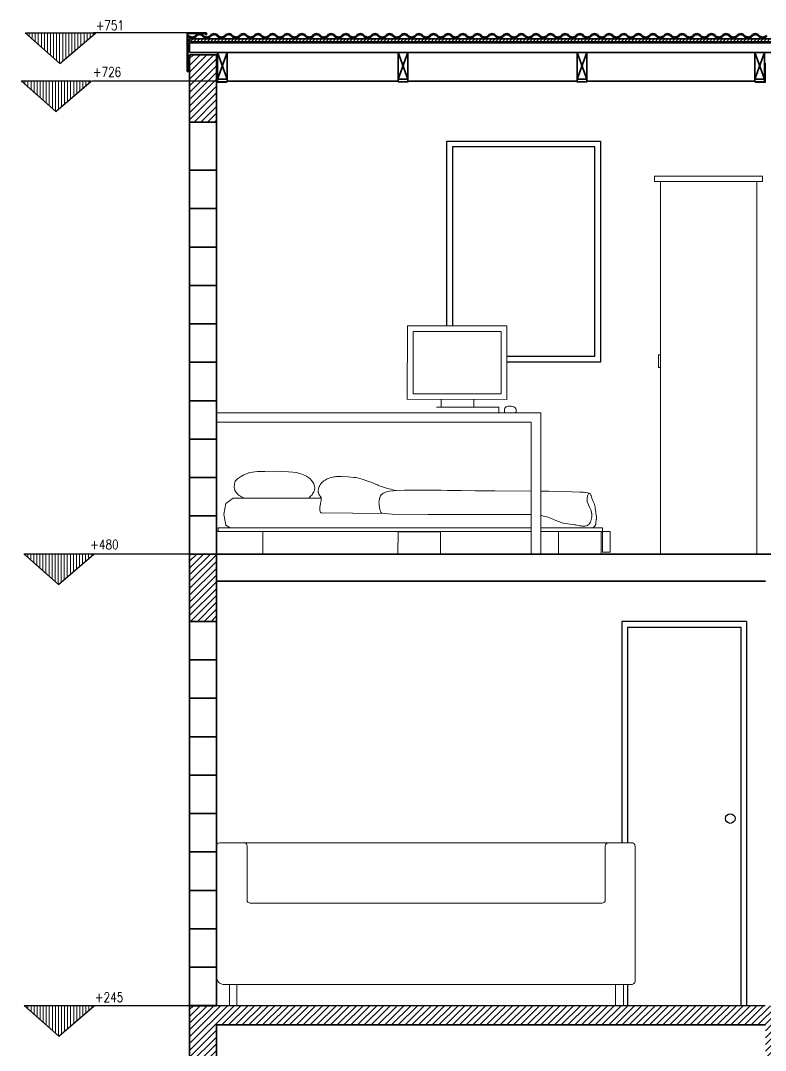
# Model space of a CAD drawing. Header units: metres. Extents: x -63 to 10476, y -9 to 13.
# Drawn here: x -49.23 to -45.35, y 7.12 to 12.48 of the extents above; entities that cross this region are included whole.
import ezdxf

# ---------------------------------------------------------------- set-up
doc = ezdxf.new("R2010")
doc.units = ezdxf.units.M
doc.header["$LTSCALE"] = 5
doc.header["$MEASUREMENT"] = 0
doc.layers.get('0').update_dxf_attribs({"color": 253})
for name, color, linetype, lineweight in [('A-ANNO-NOTE', 7, 'Continuous', 35), ('A-DOOR-FULL', 181, 'Continuous', 25), ('A-ELEV-MBE1', 7, 'Continuous', 35), ('A-ELEV-PATT', 255, 'Continuous', 18), ('A-FURN', 253, 'Continuous', 18), ('A-GLAZ-FULL', 4, 'Continuous', 25), ('A-SECT-MCUT', 7, 'Continuous', 35), ('A-SECT-PATT', 8, 'Continuous', 18)]:
    doc.layers.add(name, color=color, linetype=linetype, lineweight=lineweight)
doc.layers.add('quote', color=3, linetype='Continuous')
doc.styles.add('E-ROMANS', font='romans.shx', dxfattribs={"width": 0.8})
pattern_1 = [(45, (-50.12109, 3.721465), (-0.01767767, 0.01767767), [])]

# ---------------------------------------------------------------- blocks, each defined once
blk = doc.blocks.new('A$C62C575BC')
for points in [[(-84.36, 309.16), (-16.64, 309.16), (-16.64, 305.85), (-84.36, 305.85)], [(-20.19, 72.68), (-80.8, 72.68), (-80.8, 305.85), (-20.19, 305.85)]]:
    blk.add_lwpolyline(points, close=True)
blk.add_lwpolyline([(-80.8, 189.36), (-82, 189.36), (-82, 197.32), (-80.8, 197.32)])

msp = doc.modelspace()

# ---------------------------------------------------------------- hatches: boundary and pattern name
at = {"layer": 'A-ELEV-PATT'}
h = msp.add_hatch(dxfattribs=at)
h.set_pattern_fill('ANSI31', color=256, scale=0.005, angle=225, style=0)
h.set_pattern_definition([(270, (155.45821, -119.410005), (0.015875, -4e-17), [])])
h.paths.add_polyline_path([(-49.2092, 12.4136), (-49.0252, 12.255), (-48.8412, 12.4136)])
h = msp.add_hatch(dxfattribs=at)
h.set_pattern_fill('ANSI31', color=256, scale=0.005, angle=225, style=0)
h.set_pattern_definition([(270, (155.436315, -119.659766), (0.015875, -4e-17), [])])
h.paths.add_polyline_path([(-49.231, 12.1638), (-49.047, 12.0053), (-48.863, 12.1638)])
h = msp.add_hatch(dxfattribs=at)
h.set_pattern_fill('ANSI31', color=256, scale=0.005, angle=225, style=0)
h.set_pattern_definition([(270, (155.4506, -122.122308), (0.015875, -4e-17), [])])
h.paths.add_polyline_path([(-49.2168, 9.7013), (-49.0328, 9.5427), (-48.8488, 9.7013)])
h = msp.add_hatch(dxfattribs=at)
h.set_pattern_fill('ANSI31', color=256, scale=0.005, angle=225, style=0)
h.set_pattern_definition([(270, (155.452127, -124.473086), (0.015875, -4e-17), [])])
h.paths.add_polyline_path([(-49.2152, 7.3505), (-49.0312, 7.1919), (-48.8472, 7.3505)])
at = {"layer": 'A-SECT-PATT'}
h = msp.add_hatch(dxfattribs=at)
h.set_pattern_fill('ANSI31', color=256, scale=0.1, style=0)
h.set_pattern_definition([(45, (-68.793885, -5.674175), (-0.008838835, 0.008838835), [])])
h.paths.add_polyline_path([(-42.2197, 12.3828), (-48.3504, 12.3828), (-48.3504, 12.3678), (-42.2197, 12.3678)])
h = msp.add_hatch(dxfattribs=at)
h.set_pattern_fill('ANSI31', color=256, scale=0.2, style=0)
h.set_pattern_definition(pattern_1)
h.paths.add_polyline_path([(-48.2104, 12.2997), (-48.3504, 12.2997), (-48.3504, 11.9497), (-48.2104, 11.9497)])
h = msp.add_hatch(dxfattribs=at)
h.set_pattern_fill('ANSI31', color=256, scale=0.2, style=0)
h.set_pattern_definition(pattern_1)
h.paths.add_polyline_path([(-48.2104, 9.7012), (-48.3504, 9.7012), (-48.3504, 9.3512), (-48.2104, 9.3512)])
h = msp.add_hatch(dxfattribs=at)
h.set_pattern_fill('ANSI31', color=256, scale=0.2, style=0)
h.set_pattern_definition(pattern_1)
h.paths.add_polyline_path([(-48.2104, 7.2506), (-45.3503, 7.2506), (-45.3503, 7.0006), (-45.2003, 7.0006), (-45.2003, 7.2506), (-42.3579, 7.2506), (-42.3579, 7.0006), (-42.2079, 7.0006), (-42.2079, 7.3506), (-42.3579, 7.3506), (-47.0134, 7.3506), (-48.3504, 7.3506), (-48.3504, 7.0006), (-48.2104, 7.0006)])

# ---------------------------------------------------------------- linework, layer by layer
at = {"layer": 'A-ANNO-NOTE'}
msp.add_line((-48.3504, 12.3631), (-48.3504, 12.3131), dxfattribs=at)
at = {"layer": 'A-DOOR-FULL'}
for p, q in [((-45.4499, 9.3512), (-46.0999, 9.3512)), ((-46.0999, 9.3512), (-46.0997, 8.1988)), ((-45.4499, 9.3512), (-45.4499, 7.3512)), ((-46.0999, 9.3212), (-46.0999, 9.3212)), ((-46.0699, 9.3212), (-45.4799, 9.3212)), ((-46.0699, 9.3212), (-46.0699, 8.1988)), ((-45.4799, 9.3212), (-45.4795, 7.3512)), ((-46.0695, 7.4613), (-46.0695, 7.3511))]:
    msp.add_line(p, q, dxfattribs=at)
msp.add_circle((-45.5344, 8.3251), 0.025, dxfattribs=at)
at = {"layer": 'A-ELEV-MBE1'}
for p, q in [((-48.3562, 12.4016), (-48.3601, 12.3984)), ((-48.3504, 12.3828), (-42.2198, 12.3828)), ((-48.3504, 12.3678), (-48.3504, 12.3828)), ((-48.2661, 12.4039), (-48.2631, 12.4039)), ((-47.2894, 12.4016), (-47.2933, 12.3984)), ((-47.2513, 12.4016), (-47.2475, 12.3984)), ((-46.6798, 12.4016), (-46.6837, 12.3984)), ((-45.613, 12.4016), (-45.6169, 12.3984)), ((-45.5749, 12.4016), (-45.5711, 12.3984)), ((-48.3504, 12.3678), (-45.2107, 12.3678)), ((-48.3504, 12.3631), (-45.2107, 12.3631)), ((-48.3501, 12.3131), (-45.2107, 12.3131)), ((-48.2061, 12.2575), (-48.2061, 12.3131)), ((-45.356, 12.1592), (-45.356, 12.3131)), ((-45.3547, 12.3131), (-42.2197, 12.3131)), ((-48.3561, 12.2169), (-48.3561, 12.2269)), ((-48.3531, 12.2269), (-48.3561, 12.2269)), ((-48.3531, 12.2139), (-48.3531, 12.2269)), ((-48.2056, 12.2575), (-48.2104, 12.2575)), ((-45.356, 12.2075), (-45.3517, 12.2075)), ((-48.1604, 12.1575), (-48.1604, 12.1592)), ((-48.1556, 12.1632), (-47.2635, 12.1632)), ((-47.2135, 12.1632), (-46.3322, 12.1632)), ((-46.2822, 12.1632), (-45.406, 12.1632)), ((-48.2104, 9.7006), (-45.3505, 9.7008)), ((-45.3124, 9.7008), (-45.9986, 9.7008)), ((-48.2104, 9.5606), (-45.3505, 9.5608))]:
    msp.add_line(p, q, dxfattribs=at)
for points in [[(-48.3531, 12.2139), (-48.3631, 12.2139), (-48.3631, 12.4139), (-48.2631, 12.4139), (-48.2631, 12.4039)], [(-48.3561, 12.2169), (-48.3601, 12.2169), (-48.3601, 12.4109), (-48.2661, 12.4109), (-48.2661, 12.4039)], [(-48.2104, 12.2575), (-48.2104, 12.1575), (-48.1604, 12.1575)], [(-45.3517, 12.2575), (-45.3517, 12.1575), (-45.4017, 12.1575)], [(-48.2056, 12.173), (-48.2056, 12.1592), (-48.1556, 12.1592), (-48.1556, 12.173)], [(-47.2635, 12.173), (-47.2635, 12.1592), (-47.2135, 12.1592), (-47.2135, 12.173)], [(-46.3322, 12.173), (-46.3322, 12.1592), (-46.2822, 12.1592), (-46.2822, 12.173)], [(-45.406, 12.173), (-45.406, 12.1592), (-45.356, 12.1592), (-45.356, 12.173)]]:
    msp.add_lwpolyline(points, dxfattribs=at)
for centre, radius, start, end in [((-48.3372, 12.4172), 0.0297, 219.4241, 320.5759), ((-48.3372, 12.4172), 0.0247, 219.4241, 320.5759), ((-48.2991, 12.3859), 0.0247, 39.4241, 140.5759), ((-48.2991, 12.3859), 0.0197, 39.4241, 140.5759), ((-48.261, 12.4172), 0.0297, 219.4241, 320.5759), ((-48.261, 12.4172), 0.0247, 219.4241, 320.5759), ((-48.2229, 12.3859), 0.0247, 39.4241, 140.5759), ((-48.2229, 12.3859), 0.0197, 39.4241, 140.5759), ((-48.1848, 12.4172), 0.0297, 219.4241, 320.5759), ((-48.1848, 12.4172), 0.0247, 219.4241, 320.5759), ((-48.1467, 12.3859), 0.0247, 39.4241, 140.5759), ((-48.1467, 12.3859), 0.0197, 39.4241, 140.5759), ((-48.1086, 12.4172), 0.0297, 219.4241, 320.5759), ((-48.1086, 12.4172), 0.0247, 219.4241, 320.5759), ((-48.0705, 12.3859), 0.0247, 39.4241, 140.5759), ((-48.0705, 12.3859), 0.0197, 39.4241, 140.5759), ((-48.0324, 12.4172), 0.0297, 219.4241, 320.5759), ((-48.0324, 12.4172), 0.0247, 219.4241, 320.5759), ((-47.9943, 12.3859), 0.0247, 39.4241, 140.5759), ((-47.9943, 12.3859), 0.0197, 39.4241, 140.5759), ((-47.9562, 12.4172), 0.0297, 219.4241, 320.5759), ((-47.9562, 12.4172), 0.0247, 219.4241, 320.5759), ((-47.9181, 12.3859), 0.0247, 39.4241, 140.5759), ((-47.9181, 12.3859), 0.0197, 39.4241, 140.5759), ((-47.88, 12.4172), 0.0297, 219.4241, 320.5759), ((-47.88, 12.4172), 0.0247, 219.4241, 320.5759), ((-47.8419, 12.3859), 0.0247, 39.4241, 140.5759), ((-47.8419, 12.3859), 0.0197, 39.4241, 140.5759), ((-47.8038, 12.4172), 0.0297, 219.4241, 320.5759), ((-47.8038, 12.4172), 0.0247, 219.4241, 320.5759), ((-47.7657, 12.3859), 0.0247, 39.4241, 140.5759), ((-47.7657, 12.3859), 0.0197, 39.4241, 140.5759), ((-47.7276, 12.4172), 0.0297, 219.4241, 320.5759), ((-47.7276, 12.4172), 0.0247, 219.4241, 320.5759), ((-47.6895, 12.3859), 0.0247, 39.4241, 140.5759), ((-47.6895, 12.3859), 0.0197, 39.4241, 140.5759), ((-47.6514, 12.4172), 0.0297, 219.4241, 320.5759), ((-47.6514, 12.4172), 0.0247, 219.4241, 320.5759), ((-47.6133, 12.3859), 0.0247, 39.4241, 140.5759), ((-47.6133, 12.3859), 0.0197, 39.4241, 140.5759), ((-47.5752, 12.4172), 0.0297, 219.4241, 320.5759), ((-47.5752, 12.4172), 0.0247, 219.4241, 320.5759), ((-47.5371, 12.3859), 0.0247, 39.4241, 140.5759), ((-47.5371, 12.3859), 0.0197, 39.4241, 140.5759), ((-47.499, 12.4172), 0.0297, 219.4241, 320.5759), ((-47.499, 12.4172), 0.0247, 219.4241, 320.5759), ((-47.4609, 12.3859), 0.0247, 39.4241, 140.5759), ((-47.4609, 12.3859), 0.0197, 39.4241, 140.5759), ((-47.4228, 12.4172), 0.0297, 219.4241, 320.5759), ((-47.4228, 12.4172), 0.0247, 219.4241, 320.5759), ((-47.3847, 12.3859), 0.0247, 39.4241, 140.5759), ((-47.3847, 12.3859), 0.0197, 39.4241, 140.5759), ((-47.3466, 12.4172), 0.0297, 219.4241, 320.5759), ((-47.3466, 12.4172), 0.0247, 219.4241, 320.5759), ((-47.3085, 12.3859), 0.0247, 39.4241, 140.5759), ((-47.3085, 12.3859), 0.0197, 39.4241, 140.5759), ((-47.2704, 12.4172), 0.0297, 219.4241, 320.5759), ((-47.2704, 12.4172), 0.0297, 219.4241, 320.5759), ((-47.2704, 12.4172), 0.0247, 219.4241, 320.5759), ((-47.2704, 12.4172), 0.0247, 219.4241, 320.5759), ((-47.2323, 12.3859), 0.0247, 39.4241, 140.5759), ((-47.2323, 12.3859), 0.0197, 39.4241, 140.5759), ((-47.1942, 12.4172), 0.0297, 219.4241, 320.5759), ((-47.1942, 12.4172), 0.0247, 219.4241, 320.5759), ((-47.1561, 12.3859), 0.0247, 39.4241, 140.5759), ((-47.1561, 12.3859), 0.0197, 39.4241, 140.5759), ((-47.118, 12.4172), 0.0297, 219.4241, 320.5759), ((-47.118, 12.4172), 0.0247, 219.4241, 320.5759), ((-47.0799, 12.3859), 0.0247, 39.4241, 140.5759), ((-47.0799, 12.3859), 0.0197, 39.4241, 140.5759), ((-47.0418, 12.4172), 0.0297, 219.4241, 320.5759), ((-47.0418, 12.4172), 0.0247, 219.4241, 320.5759), ((-47.0037, 12.3859), 0.0247, 39.4241, 140.5759), ((-47.0037, 12.3859), 0.0197, 39.4241, 140.5759), ((-46.9656, 12.4172), 0.0297, 219.4241, 320.5759), ((-46.9656, 12.4172), 0.0247, 219.4241, 320.5759), ((-46.9275, 12.3859), 0.0247, 39.4241, 140.5759), ((-46.9275, 12.3859), 0.0197, 39.4241, 140.5759), ((-46.8894, 12.4172), 0.0297, 219.4241, 320.5759), ((-46.8894, 12.4172), 0.0247, 219.4241, 320.5759), ((-46.8513, 12.3859), 0.0247, 39.4241, 140.5759), ((-46.8513, 12.3859), 0.0197, 39.4241, 140.5759), ((-46.8132, 12.4172), 0.0297, 219.4241, 320.5759), ((-46.8132, 12.4172), 0.0247, 219.4241, 320.5759), ((-46.7751, 12.3859), 0.0247, 39.4241, 140.5759), ((-46.7751, 12.3859), 0.0197, 39.4241, 140.5759), ((-46.737, 12.4172), 0.0297, 219.4241, 320.5759), ((-46.737, 12.4172), 0.0247, 219.4241, 320.5759), ((-46.6989, 12.3859), 0.0247, 39.4241, 140.5759), ((-46.6989, 12.3859), 0.0197, 39.4241, 140.5759), ((-46.6608, 12.4172), 0.0297, 219.4241, 320.5759), ((-46.6608, 12.4172), 0.0297, 219.4241, 320.5759), ((-46.6608, 12.4172), 0.0247, 219.4241, 320.5759), ((-46.6608, 12.4172), 0.0247, 219.4241, 320.5759), ((-46.6227, 12.3859), 0.0247, 39.4241, 140.5759), ((-46.6227, 12.3859), 0.0247, 39.4241, 140.5759), ((-46.6227, 12.3859), 0.0197, 39.4241, 140.5759), ((-46.6227, 12.3859), 0.0197, 39.4241, 140.5759), ((-46.5846, 12.4172), 0.0297, 219.4241, 320.5759), ((-46.5846, 12.4172), 0.0247, 219.4241, 320.5759), ((-46.5465, 12.3859), 0.0247, 39.4241, 140.5759), ((-46.5465, 12.3859), 0.0197, 39.4241, 140.5759), ((-46.5084, 12.4172), 0.0297, 219.4241, 320.5759), ((-46.5084, 12.4172), 0.0247, 219.4241, 320.5759), ((-46.4703, 12.3859), 0.0247, 39.4241, 140.5759), ((-46.4703, 12.3859), 0.0197, 39.4241, 140.5759), ((-46.4322, 12.4172), 0.0297, 219.4241, 320.5759), ((-46.4322, 12.4172), 0.0247, 219.4241, 320.5759), ((-46.3941, 12.3859), 0.0247, 39.4241, 140.5759), ((-46.3941, 12.3859), 0.0197, 39.4241, 140.5759), ((-46.356, 12.4172), 0.0297, 219.4241, 320.5759), ((-46.356, 12.4172), 0.0247, 219.4241, 320.5759), ((-46.3179, 12.3859), 0.0247, 39.4241, 140.5759), ((-46.3179, 12.3859), 0.0197, 39.4241, 140.5759), ((-46.2798, 12.4172), 0.0297, 219.4241, 320.5759), ((-46.2798, 12.4172), 0.0247, 219.4241, 320.5759), ((-46.2417, 12.3859), 0.0247, 39.4241, 140.5759), ((-46.2417, 12.3859), 0.0197, 39.4241, 140.5759), ((-46.2036, 12.4172), 0.0297, 219.4241, 320.5759), ((-46.2036, 12.4172), 0.0247, 219.4241, 320.5759), ((-46.1655, 12.3859), 0.0247, 39.4241, 140.5759), ((-46.1655, 12.3859), 0.0197, 39.4241, 140.5759), ((-46.1274, 12.4172), 0.0297, 219.4241, 320.5759), ((-46.1274, 12.4172), 0.0247, 219.4241, 320.5759), ((-46.0893, 12.3859), 0.0247, 39.4241, 140.5759), ((-46.0893, 12.3859), 0.0197, 39.4241, 140.5759), ((-46.0512, 12.4172), 0.0297, 219.4241, 320.5759), ((-46.0512, 12.4172), 0.0247, 219.4241, 320.5759), ((-46.0131, 12.3859), 0.0247, 39.4241, 140.5759), ((-46.0131, 12.3859), 0.0197, 39.4241, 140.5759), ((-45.975, 12.4172), 0.0297, 219.4241, 320.5759), ((-45.975, 12.4172), 0.0247, 219.4241, 320.5759), ((-45.9369, 12.3859), 0.0247, 39.4241, 140.5759), ((-45.9369, 12.3859), 0.0197, 39.4241, 140.5759), ((-45.8988, 12.4172), 0.0297, 219.4241, 320.5759), ((-45.8988, 12.4172), 0.0247, 219.4241, 320.5759), ((-45.8607, 12.3859), 0.0247, 39.4241, 140.5759), ((-45.8607, 12.3859), 0.0197, 39.4241, 140.5759), ((-45.8226, 12.4172), 0.0297, 219.4241, 320.5759), ((-45.8226, 12.4172), 0.0247, 219.4241, 320.5759), ((-45.7845, 12.3859), 0.0247, 39.4241, 140.5759), ((-45.7845, 12.3859), 0.0197, 39.4241, 140.5759), ((-45.7464, 12.4172), 0.0297, 219.4241, 320.5759), ((-45.7464, 12.4172), 0.0247, 219.4241, 320.5759), ((-45.7083, 12.3859), 0.0247, 39.4241, 140.5759), ((-45.7083, 12.3859), 0.0197, 39.4241, 140.5759), ((-45.6702, 12.4172), 0.0297, 219.4241, 320.5759), ((-45.6702, 12.4172), 0.0247, 219.4241, 320.5759), ((-45.6321, 12.3859), 0.0247, 39.4241, 140.5759), ((-45.6321, 12.3859), 0.0197, 39.4241, 140.5759), ((-45.594, 12.4172), 0.0297, 219.4241, 320.5759), ((-45.594, 12.4172), 0.0297, 219.4241, 320.5759), ((-45.594, 12.4172), 0.0247, 219.4241, 320.5759), ((-45.594, 12.4172), 0.0247, 219.4241, 320.5759), ((-45.5559, 12.3859), 0.0247, 39.4241, 140.5759), ((-45.5559, 12.3859), 0.0197, 39.4241, 140.5759), ((-45.5178, 12.4172), 0.0297, 219.4241, 320.5759), ((-45.5178, 12.4172), 0.0247, 219.4241, 320.5759), ((-45.4797, 12.3859), 0.0247, 39.4241, 140.5759), ((-45.4797, 12.3859), 0.0197, 39.4241, 140.5759), ((-45.4416, 12.4172), 0.0297, 219.4241, 320.5759), ((-45.4416, 12.4172), 0.0247, 219.4241, 320.5759), ((-45.4035, 12.3859), 0.0247, 39.4241, 140.5759), ((-45.4035, 12.3859), 0.0197, 39.4241, 140.5759), ((-45.3654, 12.4172), 0.0297, 219.4241, 320.5759), ((-45.3654, 12.4172), 0.0247, 219.4241, 320.5759)]:
    msp.add_arc(centre, radius, start, end, dxfattribs=at)
at = {"layer": 'A-FURN'}
for p, q in [((-47.2166, 10.5063), (-47.216, 10.8895)), ((-47.216, 10.8895), (-46.6976, 10.8895)), ((-46.6976, 10.8895), (-46.6976, 10.5065)), ((-47.1861, 10.8596), (-46.7275, 10.8596)), ((-47.1861, 10.5364), (-47.1861, 10.8596)), ((-46.7275, 10.8596), (-46.7275, 10.5364)), ((-47.2161, 10.5072), (-46.6976, 10.5065)), ((-47.1861, 10.5364), (-46.7275, 10.5364)), ((-47.0398, 10.5069), (-47.0398, 10.4674)), ((-46.8697, 10.5069), (-46.8697, 10.4674)), ((-47.0647, 10.4671), (-46.739, 10.4671)), ((-46.739, 10.4671), (-46.739, 10.4379)), ((-46.7107, 10.4581), (-46.7107, 10.4397)), ((-46.6502, 10.4565), (-46.6504, 10.4397)), ((-48.2108, 10.4376), (-46.5215, 10.4374)), ((-46.7085, 10.4375), (-46.6526, 10.4375)), ((-46.5215, 10.4374), (-46.5216, 9.7007)), ((-48.2108, 10.3876), (-46.5716, 10.3876)), ((-46.5716, 10.3876), (-46.5716, 9.7007)), ((-47.6599, 10.0755), (-47.6555, 10.0796)), ((-47.6555, 10.0796), (-47.6506, 10.0834)), ((-47.6506, 10.0834), (-47.6452, 10.087)), ((-47.6452, 10.087), (-47.6394, 10.0902)), ((-47.6394, 10.0902), (-47.6332, 10.0932)), ((-47.6332, 10.0932), (-47.6267, 10.0958)), ((-47.6267, 10.0958), (-47.62, 10.0981)), ((-47.62, 10.0981), (-47.6131, 10.1002)), ((-47.6131, 10.1002), (-47.6043, 10.1023)), ((-47.6043, 10.1023), (-47.5992, 10.1033)), ((-47.5992, 10.1033), (-47.5919, 10.1044)), ((-47.5919, 10.1044), (-47.5866, 10.105)), ((-47.5866, 10.105), (-47.5841, 10.1051)), ((-47.5841, 10.1051), (-47.5782, 10.1056)), ((-47.5782, 10.1056), (-47.571, 10.1058)), ((-47.571, 10.1058), (-47.5641, 10.1059)), ((-47.5641, 10.1059), (-47.5587, 10.1058)), ((-47.5587, 10.1058), (-47.5268, 10.1033)), ((-47.5268, 10.1033), (-47.4955, 10.1009)), ((-47.4955, 10.1009), (-47.4854, 10.0994)), ((-47.4854, 10.0994), (-47.4751, 10.0978)), ((-47.4751, 10.0978), (-47.466, 10.0958)), ((-47.466, 10.0958), (-47.4589, 10.0941)), ((-47.4589, 10.0941), (-47.4521, 10.0923)), ((-47.4521, 10.0923), (-47.4273, 10.0836)), ((-47.4273, 10.0836), (-47.411, 10.0779)), ((-47.411, 10.0779), (-47.4009, 10.0738)), ((-47.6805, 10.0306), (-47.6804, 10.034)), ((-47.6803, 10.0273), (-47.6805, 10.0306)), ((-47.6804, 10.034), (-47.68, 10.0376)), ((-47.6801, 10.0246), (-47.6803, 10.0273)), ((-47.6797, 10.0226), (-47.6801, 10.0246)), ((-47.68, 10.0376), (-47.6795, 10.0406)), ((-47.6795, 10.0406), (-47.6783, 10.0453)), ((-47.6783, 10.0453), (-47.6769, 10.0494)), ((-47.6769, 10.0494), (-47.6752, 10.0537)), ((-47.6752, 10.0537), (-47.673, 10.0581)), ((-47.673, 10.0581), (-47.6704, 10.0625)), ((-47.6704, 10.0625), (-47.6681, 10.0659)), ((-47.6681, 10.0659), (-47.6667, 10.0678)), ((-47.6667, 10.0678), (-47.6638, 10.0713)), ((-47.6638, 10.0713), (-47.6599, 10.0755)), ((-47.4009, 10.0738), (-47.3921, 10.07)), ((-47.3921, 10.07), (-47.3781, 10.0642)), ((-47.3781, 10.0642), (-47.3712, 10.0613)), ((-47.3712, 10.0613), (-47.3661, 10.0592)), ((-47.3661, 10.0592), (-47.3578, 10.0557)), ((-47.3578, 10.0557), (-47.3412, 10.0493)), ((-47.3412, 10.0493), (-47.3296, 10.046)), ((-47.325, 10.0249), (-47.3371, 10.0206)), ((-47.3296, 10.046), (-47.319, 10.0433)), ((-47.317, 10.0267), (-47.325, 10.0249)), ((-47.319, 10.0433), (-47.3121, 10.0415)), ((-47.3089, 10.0285), (-47.317, 10.0267)), ((-47.3121, 10.0415), (-47.3008, 10.0387)), ((-47.2883, 10.0313), (-47.3089, 10.0285)), ((-47.3008, 10.0387), (-47.2925, 10.0368)), ((-47.2925, 10.0368), (-47.2842, 10.0348)), ((-47.2726, 10.0324), (-47.2883, 10.0313)), ((-47.2842, 10.0348), (-47.2726, 10.0324)), ((-47.2726, 10.0324), (-47.2315, 10.0343)), ((-47.2315, 10.0343), (-47.2122, 10.0346)), ((-47.2122, 10.0346), (-47.181, 10.035)), ((-47.181, 10.035), (-47.0898, 10.0337)), ((-47.0898, 10.0337), (-47.0402, 10.0335, 0.5875)), ((-47.0402, 10.0335, 0.5875), (-47.0066, 10.033, 0.5875)), ((-47.0066, 10.033, 0.5875), (-46.9353, 10.032, 0.5875)), ((-46.9353, 10.032, 0.5875), (-46.8634, 10.0314, 0.5875)), ((-46.8634, 10.0314, 0.5875), (-46.7602, 10.0307, 0.5875)), ((-46.7602, 10.0307, 0.5875), (-46.5716, 10.0291, 0.1919)), ((-46.5216, 10.0287, 0.0869), (-46.4802, 10.0283)), ((-46.4802, 10.0283), (-46.3591, 10.0264)), ((-46.3591, 10.0264), (-46.3186, 10.0243)), ((-46.3186, 10.0243), (-46.3045, 10.0241)), ((-46.3045, 10.0241), (-46.2988, 10.0236)), ((-46.2988, 10.0236), (-46.2912, 10.0229)), ((-48.1618, 9.9655), (-48.1241, 9.9926)), ((-48.1241, 9.9926), (-47.6652, 9.9926)), ((-47.6787, 10.0186), (-47.6797, 10.0226)), ((-47.6777, 10.0155), (-47.6787, 10.0186)), ((-47.6767, 10.013), (-47.6777, 10.0155)), ((-47.6763, 10.0121), (-47.6767, 10.013)), ((-47.6756, 10.0106), (-47.6763, 10.0121)), ((-47.675, 10.0095), (-47.6756, 10.0106)), ((-47.6744, 10.0084), (-47.675, 10.0095)), ((-47.6737, 10.007), (-47.6744, 10.0084)), ((-47.6731, 10.006), (-47.6737, 10.007)), ((-47.6708, 10.0029), (-47.6731, 10.006)), ((-47.6671, 9.9984), (-47.6708, 10.0029)), ((-47.6682, 9.9638), (-47.6667, 9.9728)), ((-47.6654, 9.9955), (-47.6671, 9.9984)), ((-47.6667, 9.9728), (-47.6655, 9.9808)), ((-47.6655, 9.9808), (-47.6653, 9.9863)), ((-47.6649, 9.9917), (-47.6654, 9.9955)), ((-47.6653, 9.9863), (-47.665, 9.989)), ((-47.665, 9.989), (-47.6649, 9.9917)), ((-47.363, 9.9788), (-47.3641, 9.9714)), ((-47.3641, 9.9714), (-47.3639, 9.9642)), ((-47.3612, 9.9891), (-47.363, 9.9788)), ((-47.36, 9.9944), (-47.3612, 9.9891)), ((-47.3584, 9.9998), (-47.36, 9.9944)), ((-47.3559, 10.0053), (-47.3584, 9.9998)), ((-47.352, 10.0107), (-47.3559, 10.0053)), ((-47.3459, 10.0159), (-47.352, 10.0107)), ((-47.3415, 10.0182), (-47.3459, 10.0159)), ((-47.3371, 10.0206), (-47.3415, 10.0182)), ((-46.2912, 10.0229), (-46.288, 10.0227)), ((-46.288, 10.0227), (-46.2769, 10.021)), ((-46.2793, 9.9965), (-46.28, 9.9858)), ((-46.28, 9.9858), (-46.2789, 9.9758)), ((-46.2761, 10.0078), (-46.2793, 9.9965)), ((-46.2789, 9.9758), (-46.2763, 9.9663)), ((-46.2769, 10.021), (-46.2703, 10.0191)), ((-46.2703, 10.0191), (-46.2761, 10.0078)), ((-46.2703, 10.0191), (-46.2701, 10.0191)), ((-46.2701, 10.0191), (-46.2661, 10.0169)), ((-46.2661, 10.0169), (-46.2638, 10.0144)), ((-46.2638, 10.0144), (-46.2621, 10.0116)), ((-46.2621, 10.0116), (-46.2606, 10.0086)), ((-46.2606, 10.0086), (-46.2593, 10.0061)), ((-46.2593, 10.0061), (-46.2555, 9.9932)), ((-46.2555, 9.9932), (-46.25, 9.979)), ((-46.25, 9.979), (-46.2431, 9.9652)), ((-48.1719, 9.9099), (-48.1618, 9.9655)), ((-47.6728, 9.9357), (-47.6723, 9.9409)), ((-47.6728, 9.9309), (-47.6728, 9.9357)), ((-47.6722, 9.9265), (-47.6728, 9.9309)), ((-47.6723, 9.9409), (-47.6714, 9.9463)), ((-47.6708, 9.9226), (-47.6722, 9.9265)), ((-47.6714, 9.9463), (-47.6699, 9.9545)), ((-47.6685, 9.9194), (-47.6708, 9.9226)), ((-47.6699, 9.9545), (-47.6684, 9.9626)), ((-47.665, 9.9169), (-47.6685, 9.9194)), ((-47.6684, 9.9626), (-47.6682, 9.9638)), ((-47.3346, 9.9123), (-47.665, 9.9169)), ((-47.3639, 9.9642), (-47.3633, 9.9547)), ((-47.3633, 9.9547), (-47.362, 9.9453)), ((-47.362, 9.9453), (-47.3595, 9.9343)), ((-47.3595, 9.9343), (-47.3571, 9.9265)), ((-47.3571, 9.9265), (-47.3547, 9.9205)), ((-47.3547, 9.9205), (-47.3536, 9.9186)), ((-47.3536, 9.9186), (-47.3506, 9.9161)), ((-46.2763, 9.9663), (-46.2729, 9.9575)), ((-46.2729, 9.9575), (-46.2673, 9.9455)), ((-46.2673, 9.9455), (-46.2612, 9.9319)), ((-46.2612, 9.9319), (-46.2575, 9.9203)), ((-46.2575, 9.9203), (-46.2564, 9.915)), ((-46.2431, 9.9652), (-46.241, 9.96, 0.5875)), ((-46.241, 9.96, 0.5875), (-46.2407, 9.9587)), ((-46.2407, 9.9587), (-46.2398, 9.9551)), ((-46.2398, 9.9551), (-46.2394, 9.9526)), ((-46.2394, 9.9526), (-46.2389, 9.9486)), ((-46.2389, 9.9486), (-46.2377, 9.9406)), ((-46.2377, 9.9406), (-46.2344, 9.9186)), ((-46.2344, 9.9186), (-46.2324, 9.9033)), ((-48.1618, 9.852), (-48.1719, 9.9099)), ((-47.3506, 9.9161), (-47.3477, 9.9151)), ((-47.3477, 9.9151), (-47.3346, 9.9123)), ((-47.3179, 9.9109), (-47.3346, 9.9123)), ((-47.2955, 9.9098), (-47.3179, 9.9109)), ((-47.1104, 9.9079), (-47.2955, 9.9098)), ((-46.9881, 9.9073), (-47.1104, 9.9079)), ((-46.9805, 9.9073), (-46.9881, 9.9073)), ((-46.9394, 9.9072), (-46.9805, 9.9073)), ((-46.8925, 9.9072), (-46.9394, 9.9072)), ((-46.8577, 9.9073), (-46.8925, 9.9072)), ((-46.7964, 9.9074), (-46.8577, 9.9073)), ((-46.7412, 9.9075), (-46.7964, 9.9074)), ((-46.7028, 9.9075), (-46.7412, 9.9075)), ((-46.6608, 9.9075), (-46.7028, 9.9075)), ((-46.6231, 9.9075), (-46.6608, 9.9075)), ((-46.6019, 9.9074), (-46.6231, 9.9075)), ((-46.5899, 9.9072), (-46.6019, 9.9074)), ((-46.5716, 9.9069), (-46.5899, 9.9072)), ((-46.5177, 9.9024), (-46.5216, 9.9031)), ((-46.5068, 9.8997), (-46.5177, 9.9024)), ((-46.4851, 9.8939), (-46.5068, 9.8997)), ((-46.4593, 9.8831), (-46.4851, 9.8939)), ((-46.4424, 9.8758), (-46.4593, 9.8831)), ((-46.4293, 9.8707), (-46.4424, 9.8758)), ((-46.4194, 9.8669), (-46.4293, 9.8707)), ((-46.404, 9.8624), (-46.4194, 9.8669)), ((-46.2631, 9.868), (-46.266, 9.8626)), ((-46.2608, 9.8742), (-46.2631, 9.868)), ((-46.2587, 9.881), (-46.2608, 9.8742)), ((-46.2576, 9.8853), (-46.2587, 9.881)), ((-46.2568, 9.8894, 0.9359), (-46.2576, 9.8853)), ((-46.256, 9.8938, 0.9359), (-46.2568, 9.8894, 0.9359)), ((-46.2564, 9.915), (-46.2559, 9.9125)), ((-46.2558, 9.8986, 0.9359), (-46.256, 9.8938, 0.9359)), ((-46.2559, 9.9125), (-46.2556, 9.9085, 0.5875)), ((-46.2556, 9.9017, 0.9359), (-46.2558, 9.8986, 0.9359)), ((-46.2556, 9.9085, 0.5875), (-46.2554, 9.9061, 0.9359)), ((-46.2554, 9.9061, 0.9359), (-46.2556, 9.9017, 0.9359)), ((-46.2351, 9.8644), (-46.2352, 9.86)), ((-46.235, 9.8677), (-46.2351, 9.8644)), ((-46.2347, 9.8709), (-46.235, 9.8677)), ((-46.2343, 9.8729), (-46.2347, 9.8709)), ((-46.2335, 9.8761), (-46.2343, 9.8729)), ((-46.2326, 9.8792), (-46.2335, 9.8761)), ((-46.2321, 9.8818), (-46.2326, 9.8792)), ((-46.2324, 9.9033), (-46.2317, 9.8946, 0.5875)), ((-46.2318, 9.884), (-46.2321, 9.8818)), ((-46.2316, 9.8866), (-46.2318, 9.884)), ((-46.2317, 9.8946, 0.5875), (-46.2316, 9.8937, 0.6467)), ((-46.2316, 9.8937, 0.6467), (-46.2316, 9.892, 0.6171)), ((-46.2316, 9.892, 0.6171), (-46.2315, 9.8884)), ((-46.2315, 9.8884), (-46.2316, 9.8866)), ((-46.5716, 9.8195, -0.0683), (-48.2104, 9.8182)), ((-48.2104, 9.8182), (-48.2104, 9.7006)), ((-48.2026, 9.8374, -0.0838), (-48.2026, 9.8198, -0.0838)), ((-46.5716, 9.8374, -0.0838), (-48.2026, 9.8374, -0.0838)), ((-48.2026, 9.8198, -0.0838), (-46.5716, 9.8198, -0.0838)), ((-48.14, 9.8374), (-48.1618, 9.852)), ((-47.9693, 9.7006), (-47.9693, 9.8182)), ((-47.2654, 9.8182, 0.0402), (-47.044, 9.8182, 0.0402)), ((-47.264, 9.8182, 0.0402), (-47.2654, 9.7006, 0.0402)), ((-47.044, 9.8182, 0.0402), (-47.044, 9.7, 0.5875)), ((-46.2005, 9.8374, -0.0838), (-46.5216, 9.8374, -0.0838)), ((-46.2005, 9.8198, -0.0838), (-46.5216, 9.8196, -0.0704)), ((-46.5216, 9.8198, -0.0838), (-46.2005, 9.8198, -0.0838)), ((-46.3927, 9.8602, 0.5875), (-46.404, 9.8624)), ((-46.3688, 9.8573), (-46.3927, 9.8602, 0.5875)), ((-46.3524, 9.8558), (-46.3688, 9.8573)), ((-46.3459, 9.8545), (-46.3524, 9.8558)), ((-46.3379, 9.853), (-46.3459, 9.8545)), ((-46.3292, 9.8512), (-46.3379, 9.853)), ((-46.3198, 9.8492), (-46.3292, 9.8512)), ((-46.3126, 9.848), (-46.3198, 9.8492)), ((-46.3077, 9.8475), (-46.3126, 9.848)), ((-46.3014, 9.8472), (-46.3077, 9.8475)), ((-46.298, 9.8472), (-46.3014, 9.8472)), ((-46.2925, 9.8474), (-46.298, 9.8472)), ((-46.2863, 9.8484), (-46.2925, 9.8474)), ((-46.2833, 9.849), (-46.2863, 9.8484)), ((-46.2798, 9.8502), (-46.2833, 9.849)), ((-46.2785, 9.8508), (-46.2798, 9.8502)), ((-46.2755, 9.8524), (-46.2785, 9.8508)), ((-46.2746, 9.8529), (-46.2755, 9.8524)), ((-46.2723, 9.8547), (-46.2746, 9.8529)), ((-46.2701, 9.8569), (-46.2723, 9.8547)), ((-46.268, 9.8595), (-46.2701, 9.8569)), ((-46.266, 9.8626), (-46.268, 9.8595)), ((-46.2534, 9.8382), (-46.2546, 9.8374)), ((-46.247, 9.8421), (-46.2534, 9.8382)), ((-46.2451, 9.8434), (-46.2475, 9.8417)), ((-46.2475, 9.8417), (-46.247, 9.8421)), ((-46.2423, 9.8453), (-46.2451, 9.8434)), ((-46.24, 9.8472), (-46.2423, 9.8453)), ((-46.2391, 9.8481), (-46.24, 9.8472)), ((-46.2376, 9.8498), (-46.2391, 9.8481)), ((-46.2366, 9.8514), (-46.2376, 9.8498)), ((-46.236, 9.8531), (-46.2366, 9.8514)), ((-46.2354, 9.8558), (-46.236, 9.8531)), ((-46.2352, 9.86), (-46.2354, 9.8558)), ((-46.2066, 9.8188), (-46.2066, 9.8198)), ((-46.2005, 9.8374, -0.0838), (-46.2005, 9.8198, -0.0838)), ((-48.2104, 9.7006), (-47.9693, 9.7006)), ((-47.044, 9.7, 0.5875), (-47.2654, 9.7006, 0.0402)), ((-48.2104, 8.1789), (-48.2104, 7.5)), ((-48.1939, 8.1988), (-46.0495, 8.1988)), ((-48.0514, 8.182), (-48.0514, 7.9014)), ((-46.1853, 7.9014), (-46.1853, 8.182)), ((-46.0303, 7.4851), (-46.0303, 8.182)), ((-48.1716, 7.4613), (-46.05, 7.4613)), ((-48.1428, 7.4613), (-48.1428, 7.3506)), ((-48.1053, 7.3506), (-48.1053, 7.4613)), ((-46.1313, 7.4613), (-46.1313, 7.3506)), ((-46.0897, 7.3506), (-46.0897, 7.4613)), ((-48.1428, 7.3506), (-48.1053, 7.3506)), ((-46.1313, 7.3506), (-46.0897, 7.3506))]:
    msp.add_line(p, q, dxfattribs=at)
at = {"layer": 'A-FURN', "color": 253}
msp.add_line((-48.0346, 7.8846), (-46.2021, 7.8846), dxfattribs=at)
at = {"layer": 'A-FURN'}
for points in [[(-47.73, 9.9926), (-47.7201, 10.0028), (-47.7125, 10.0106), (-47.7097, 10.0151), (-47.7031, 10.0248), (-47.6998, 10.0321), (-47.6992, 10.0364), (-47.699, 10.0442), (-47.7004, 10.0559), (-47.704, 10.0676), (-47.7134, 10.0827), (-47.7231, 10.093), (-47.7317, 10.1002), (-47.7416, 10.1067), (-47.7571, 10.1141), (-47.7761, 10.1215), (-47.7948, 10.1264), (-47.8125, 10.128), (-47.8363, 10.1305), (-47.8731, 10.1317), (-47.9145, 10.1327), (-47.9596, 10.132), (-47.9961, 10.1312), (-48.0369, 10.1258), (-48.0686, 10.1148), (-48.0857, 10.1043), (-48.1007, 10.0926), (-48.1128, 10.0815), (-48.1148, 10.0771), (-48.1174, 10.063), (-48.1183, 10.0486), (-48.1176, 10.0408), (-48.1142, 10.032), (-48.1132, 10.0301), (-48.1106, 10.0259), (-48.107, 10.0202), (-48.1017, 10.0153), (-48.0969, 10.0108), (-48.092, 10.0069), (-48.0853, 10.0024), (-48.0802, 9.9998), (-48.0776, 9.9984), (-48.0689, 9.9951), (-48.0593, 9.9926)], [(-46.2066, 9.8198), (-46.2066, 9.7), (-46.4283, 9.7006), (-46.4283, 9.8188), (-46.2066, 9.8188)]]:
    msp.add_lwpolyline(points, dxfattribs=at)
at = {"layer": 'A-FURN', "elevation": -0.0838}
msp.add_lwpolyline([(-46.1599, 9.8198), (-46.1599, 9.7121), (-46.2005, 9.7121), (-46.2005, 9.8198), (-46.1599, 9.8198)], dxfattribs=at)
at = {"layer": 'A-FURN'}
for centre, radius, start, end in [((-46.7085, 10.4398), 0.00219, 180, 270), ((-46.6526, 10.4397), 0.00219, 270, 359.3251), ((-48.1939, 8.182), 0.0168, 90, 190.6052), ((-48.0688, 8.182), 0.0174, 0.0158, 75.1745), ((-46.1685, 8.182), 0.0168, 90, 180), ((-46.0472, 8.182), 0.0169, 0, 97.6548), ((-48.0346, 7.9014), 0.0168, 180.0158, 270), ((-46.2021, 7.9014), 0.0168, 270, 0), ((-48.1716, 7.5), 0.0387, 180, 272.1361), ((-46.05, 7.4814), 0.0201, 270, 10.864)]:
    msp.add_arc(centre, radius, start, end, dxfattribs=at)
msp.add_open_spline([(-46.7107, 10.4581), (-46.7097, 10.4606), (-46.7058, 10.4665), (-46.6823, 10.4752), (-46.6567, 10.4666), (-46.6543, 10.4622), (-46.6518, 10.4601), (-46.6502, 10.4565)], degree=3, knots=[0.00479485, 0.00479485, 0.00479485, 0.00479485, 0.01697556, 0.03592053, 0.06219801, 0.07120648, 0.07208096, 0.07208096, 0.07208096, 0.07208096], dxfattribs=at)
at = {"layer": 'A-GLAZ-FULL'}
for p, q in [((-47.0104, 10.8895), (-47.0104, 11.8512)), ((-47.0104, 11.8512), (-46.2104, 11.8512)), ((-46.2104, 11.8512), (-46.2104, 10.7012)), ((-46.9804, 11.8212), (-46.9804, 10.8895)), ((-46.2404, 11.8212), (-46.9804, 11.8212)), ((-46.2404, 10.7312), (-46.2404, 11.8212)), ((-46.6976, 10.7312), (-46.2404, 10.7312)), ((-46.2104, 10.7012), (-46.6976, 10.7004))]:
    msp.add_line(p, q, dxfattribs=at)
at = {"layer": 'A-SECT-MCUT'}
for p, q in [((-48.2056, 12.3131), (-48.2056, 12.173)), ((-48.2056, 12.3131), (-48.1556, 12.3131)), ((-48.2056, 12.3131), (-48.1556, 12.173)), ((-48.1556, 12.3131), (-48.2056, 12.173)), ((-48.1556, 12.3131), (-48.1556, 12.173)), ((-47.2635, 12.3131), (-47.2635, 12.173)), ((-47.2635, 12.3131), (-47.2135, 12.3131)), ((-47.2635, 12.3131), (-47.2135, 12.173)), ((-47.2135, 12.3131), (-47.2635, 12.173)), ((-47.2135, 12.3131), (-47.2135, 12.173)), ((-46.3322, 12.3131), (-46.3322, 12.173)), ((-46.3322, 12.3131), (-46.2822, 12.3131)), ((-46.3322, 12.3131), (-46.2822, 12.173)), ((-46.2822, 12.3131), (-46.3322, 12.173)), ((-46.2822, 12.3131), (-46.2822, 12.173)), ((-45.406, 12.3131), (-45.406, 12.173)), ((-45.406, 12.3131), (-45.356, 12.3131)), ((-45.406, 12.3131), (-45.356, 12.173)), ((-45.356, 12.3131), (-45.406, 12.173)), ((-45.356, 12.3131), (-45.356, 12.173)), ((-48.2056, 12.173), (-48.1556, 12.173)), ((-47.2635, 12.173), (-47.2135, 12.173)), ((-46.3322, 12.173), (-46.2822, 12.173)), ((-45.406, 12.173), (-45.356, 12.173)), ((-48.3504, 7.3506), (-45.3529, 7.3512)), ((-48.2104, 7.2506), (-45.3503, 7.2506))]:
    msp.add_line(p, q, dxfattribs=at)
for points in [[(-48.3504, 12.2997), (-48.2104, 12.2997), (-48.2104, 11.9497), (-48.3504, 11.9497)], [(-48.3504, 11.9497), (-48.2104, 11.9497), (-48.2104, 11.6999), (-48.3504, 11.6999)], [(-48.3504, 11.6999), (-48.2104, 11.6999), (-48.2104, 11.4999), (-48.3504, 11.4999)], [(-48.3504, 11.4999), (-48.2104, 11.4999), (-48.2104, 11.2999), (-48.3504, 11.2999)], [(-48.3504, 11.2999), (-48.2104, 11.2999), (-48.2104, 11.0999), (-48.3504, 11.0999)], [(-48.3504, 11.0999), (-48.2104, 11.0999), (-48.2104, 10.8999), (-48.3504, 10.8999)], [(-48.3504, 10.8999), (-48.2104, 10.8999), (-48.2104, 10.6999), (-48.3504, 10.6999)], [(-48.3504, 10.6999), (-48.2104, 10.6999), (-48.2104, 10.4999), (-48.3504, 10.4999)], [(-48.3504, 10.4999), (-48.2104, 10.4999), (-48.2104, 10.2999), (-48.3504, 10.2999)], [(-48.3504, 10.2999), (-48.2104, 10.2999), (-48.2104, 10.0999), (-48.3504, 10.0999)], [(-48.3504, 10.0999), (-48.2104, 10.0999), (-48.2104, 9.8999), (-48.3504, 9.8999)], [(-48.3504, 9.8999), (-48.2104, 9.8999), (-48.2104, 9.7012), (-48.3504, 9.7012)], [(-48.3504, 9.7012), (-48.2104, 9.7012), (-48.2104, 9.3512), (-48.3504, 9.3512)], [(-48.3504, 9.3512), (-48.2104, 9.3512), (-48.2104, 9.1512), (-48.3504, 9.1512)], [(-48.3504, 9.1512), (-48.2104, 9.1512), (-48.2104, 8.9512), (-48.3504, 8.9512)], [(-48.3504, 8.9512), (-48.2104, 8.9512), (-48.2104, 8.7512), (-48.3504, 8.7512)], [(-48.3504, 8.7512), (-48.2104, 8.7512), (-48.2104, 8.5512), (-48.3504, 8.5512)], [(-48.3504, 8.5512), (-48.2104, 8.5512), (-48.2104, 8.3512), (-48.3504, 8.3512)], [(-48.3504, 8.3512), (-48.2104, 8.3512), (-48.2104, 8.1512), (-48.3504, 8.1512)], [(-48.3504, 8.1512), (-48.2104, 8.1512), (-48.2104, 7.9512), (-48.3504, 7.9512)], [(-48.3504, 7.9512), (-48.2104, 7.9512), (-48.2104, 7.7512), (-48.3504, 7.7512)], [(-48.3504, 7.7512), (-48.2104, 7.7512), (-48.2104, 7.5512), (-48.3504, 7.5512)], [(-48.3504, 7.5512), (-48.2104, 7.5512), (-48.2104, 7.3512), (-48.3504, 7.3512)]]:
    msp.add_lwpolyline(points, close=True, dxfattribs=at)
msp.add_lwpolyline([(-48.2104, 7.2506), (-48.2104, 7.0006), (-48.3504, 7.0006), (-48.3504, 7.3506), (-48.2104, 7.3506)], dxfattribs=at)
at = {"layer": 'quote'}
for p, q in [((-49.2067, 12.4153), (-49.0262, 12.2554)), ((-48.8413, 12.4136), (-49.2047, 12.4136)), ((-49.0262, 12.2554), (-48.8413, 12.4136)), ((-48.3504, 12.4139), (-48.8504, 12.4139)), ((-49.2286, 12.1656), (-49.0481, 12.0057)), ((-48.8632, 12.1638), (-49.2266, 12.1638)), ((-49.0481, 12.0057), (-48.8632, 12.1638)), ((-48.2104, 12.1632), (-48.8604, 12.1632)), ((-49.2143, 9.703), (-49.0338, 9.5431)), ((-48.849, 9.7013), (-49.2123, 9.7013)), ((-49.0338, 9.5431), (-48.849, 9.7013)), ((-48.3504, 9.7012), (-48.8504, 9.7012)), ((-49.2128, 7.3523), (-49.0323, 7.1923)), ((-48.8474, 7.3505), (-49.2108, 7.3505)), ((-49.0323, 7.1923), (-48.8474, 7.3505)), ((-48.3533, 7.3506), (-48.8533, 7.3506))]:
    msp.add_line(p, q, dxfattribs=at)

# ---------------------------------------------------------------- block references
at = {"layer": 'A-FURN', "xscale": 0.008306959901561013, "yscale": 0.008306959901561013, "zscale": 0.008306959901561013}
msp.add_blockref('A$C62C575BC', (-45.2274, 9.0996), dxfattribs=at)

# ---------------------------------------------------------------- texts
at = {"layer": 'quote', "insert": (-48.8394, 12.4784), "char_height": 0.05, "attachment_point": 1, "style": 'E-ROMANS'}
msp.add_mtext_dynamic_manual_height_columns('+751', width=0.003001, gutter_width=9, heights=[0], dxfattribs=at)
at = {"layer": 'quote', "char_height": 0.05, "attachment_point": 1, "style": 'E-ROMANS'}
for s, insert in [('+726', (-48.8541, 12.2361)), ('+480', (-48.8677, 9.7766)), ('+245', (-48.8435, 7.4199))]:
    msp.add_mtext(s, dxfattribs=dict(at, insert=insert))

doc.saveas('drawing.dxf')
